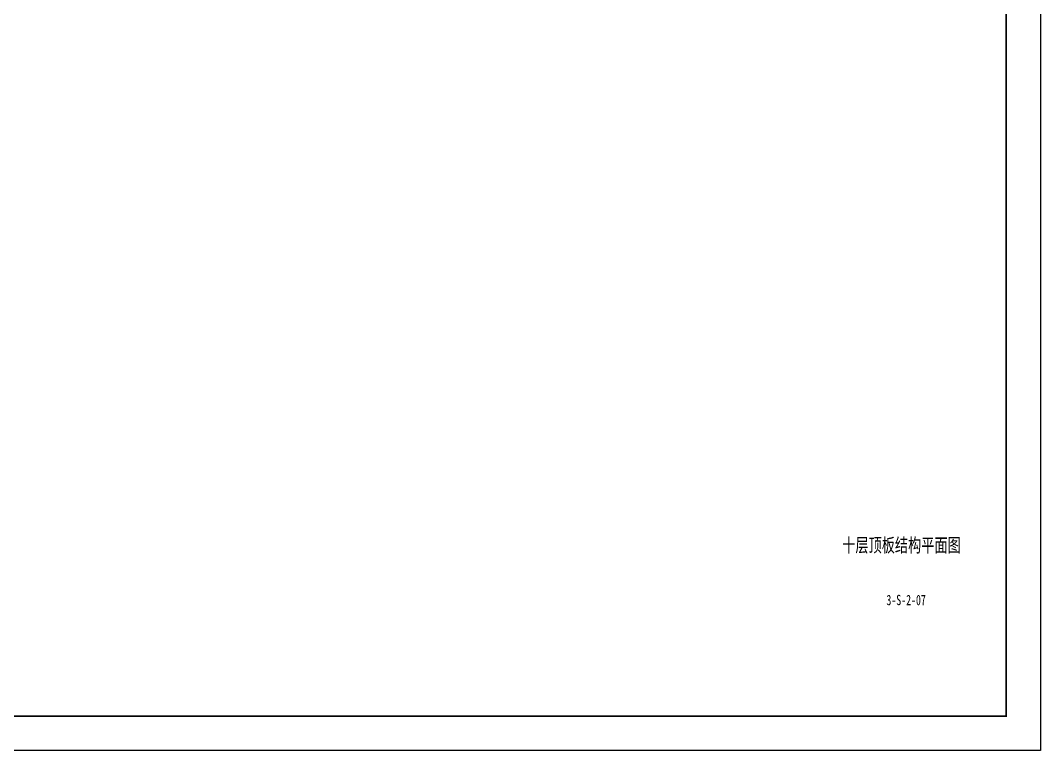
# Model space of a CAD drawing. Extents: x -3200781797 to -8106663, y 494714 to 1244925.
# Drawn here: x -8136259 to -8106663, y 976378 to 997562 of the extents above; entities that cross this region are included whole.
import ezdxf
from ezdxf.enums import TextEntityAlignment as Align

# ---------------------------------------------------------------- set-up
doc = ezdxf.new("R2010")
doc.units = 0
doc.header["$LTSCALE"] = 1000
doc.header["$MEASUREMENT"] = 0
for name, color, linetype in [('3#4#5#$0$BORDER', 7, 'Continuous'), ('3#4#5#模板$0$BORDER', 7, 'Continuous'), ('S-ANNO-TEXT', 7, 'Continuous')]:
    doc.layers.add(name, color=color, linetype=linetype)
doc.styles.add('楷体GB312', font='', dxfattribs={"width": 0.8})
doc.styles.get('楷体GB312').set_extended_font_data('楷体_GB2312')

msp = doc.modelspace()

# ---------------------------------------------------------------- linework, layer by layer
at = {"layer": '3#4#5#$0$BORDER'}
msp.add_lwpolyline([(-8190763.2, 976377.5), (-8190763.2, 1035777.5), (-8106663.2, 1035777.5), (-8106663.2, 976377.5)], close=True, dxfattribs=at)
at = {"layer": '3#4#5#$0$BORDER', "const_width": 50}
msp.add_lwpolyline([(-8188263.2, 977377.5), (-8188263.2, 1034777.5), (-8107663.2, 1034777.5), (-8107663.2, 977377.5)], close=True, dxfattribs=at)
at = {"layer": '3#4#5#模板$0$BORDER'}
msp.add_lwpolyline([(-8190763.2, 976377.5), (-8190763.2, 1035777.5), (-8106663.2, 1035777.5), (-8106663.2, 976377.5)], close=True, dxfattribs=at)
at = {"layer": '3#4#5#模板$0$BORDER', "const_width": 50}
msp.add_lwpolyline([(-8188263.2, 977377.5), (-8188263.2, 1034777.5), (-8107663.2, 1034777.5), (-8107663.2, 977377.5)], close=True, dxfattribs=at)

# ---------------------------------------------------------------- texts
at = {"layer": 'S-ANNO-TEXT', "style": '楷体GB312', "width": 0.7}
msp.add_text('十层顶板结构平面图', height=400, dxfattribs=at).set_placement((-8112417.2, 982017.9), align=Align.BOTTOM_LEFT)
msp.add_text('3-S-2-07', height=300, dxfattribs=at).set_placement((-8111135.7, 980596.1, 0))

doc.saveas('drawing.dxf')
